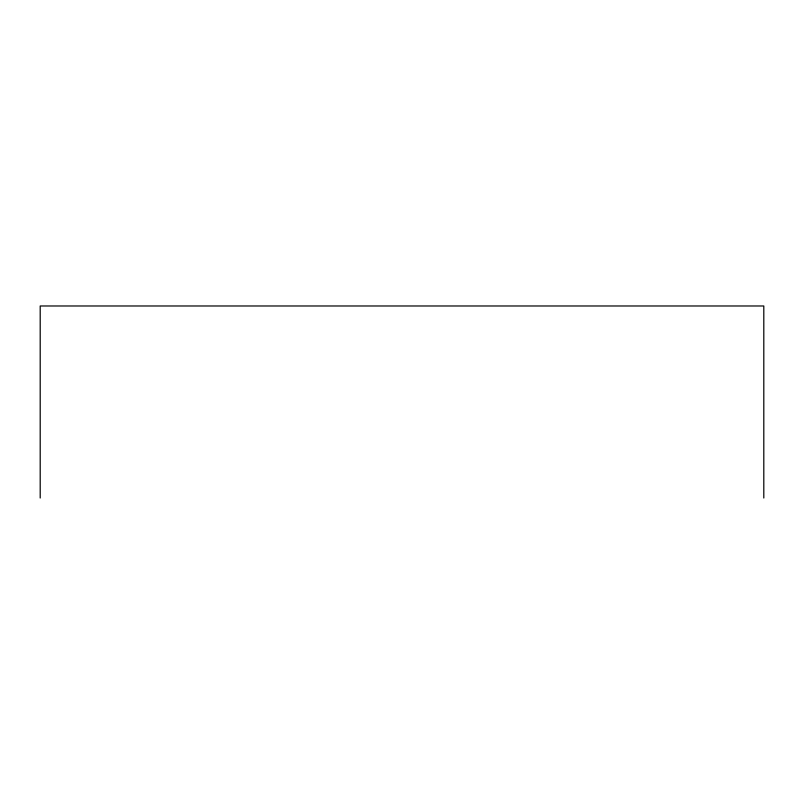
<?xml version="1.0" encoding="UTF-8"?>
<svg xmlns="http://www.w3.org/2000/svg" width="804" height="804" viewBox="0 0 804 804"><rect width="100%" height="100%" fill="white"/><g stroke="black" fill="none" stroke-linecap="round" stroke-linejoin="round"><path stroke-width="1.21" d="M763.8 498.018L763.8 305.982L40.2 305.982L40.2 498.018"/></g></svg>
